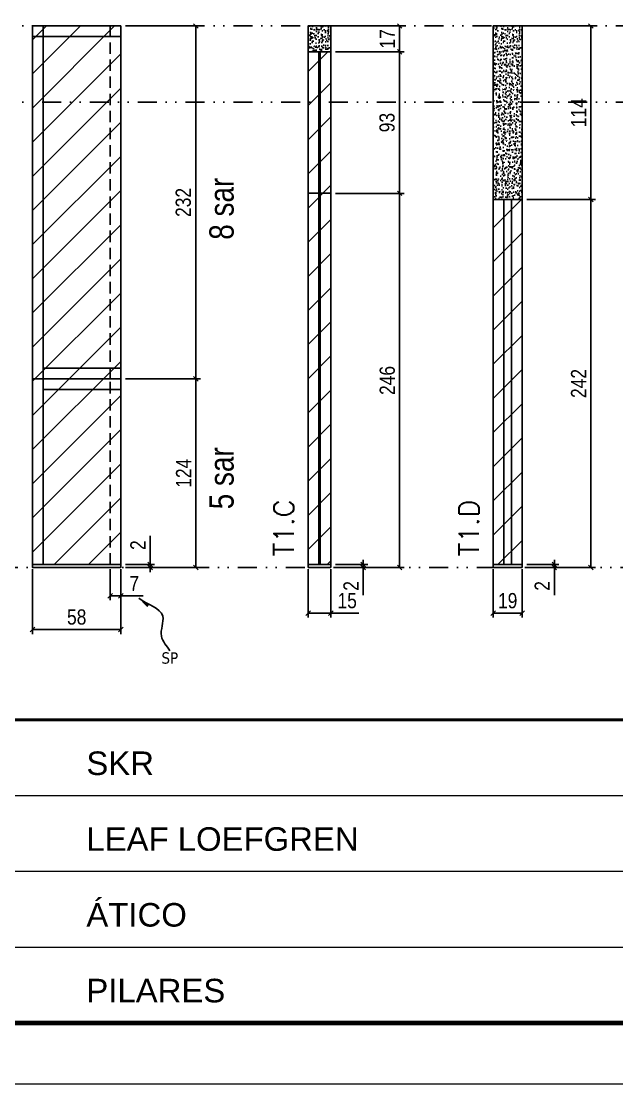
# Model space of a CAD drawing. Extents: x 14400 to 27878, y -21631 to 6985.
# Drawn here: x 16654 to 17046, y -6700 to -6001 of the extents above; entities that cross this region are included whole.
import ezdxf

# ---------------------------------------------------------------- set-up
doc = ezdxf.new("R2010")
doc.units = 0
for name, pattern in [('CONTINUO', [0]), ('DASHED', [0.75, 0.5, -0.25]), ('DIVIDE2', [0.625, 0.25, -0.125, 0, -0.125, 0, -0.125]), ('HIDDEN', [0.375, 0.25, -0.125])]:
    doc.linetypes.add(name, pattern=pattern)
for name, color, linetype in [('COTA', 241, 'Continuous'), ('NOMENCLATURA', 7, 'Continuous'), ('Nível', 160, 'Continuous'), ('Painéis', 200, 'Continuous'), ('SARR_2.2x7', 40, 'Continuous'), ('texto', 7, 'Continuous')]:
    doc.layers.add(name, color=color, linetype=linetype)
for name, color, linetype, lineweight in [('Folhas', 255, 'Continuous', 9), ('Hachura', 251, 'Continuous', 9), ('SARRAFO DE PRESSAO', 251, 'DASHED', 9), ('Texto Seção', 7, 'Continuous', 15)]:
    doc.layers.add(name, color=color, linetype=linetype, lineweight=lineweight)
doc.styles.add('ARIAL', font='arial.ttf')
doc.styles.add('ARIAL_NARROW', font='ARIALN.TTF', dxfattribs={"height": 0.2})
doc.styles.add('COTA TECNICA', font='techl___.ttf', dxfattribs={"height": 10})
doc.styles.add('COTA TECNICA-50', font='techl___.ttf', dxfattribs={"height": 10})
doc.styles.add('REGUA-120', font='ROMANS.shx', dxfattribs={"height": 15})
doc.styles.get("Standard").update_dxf_attribs({"font": 'arial.ttf'})
doc.dimstyles.new('COTA PAINEL-50', dxfattribs={"dimtxt": 10, "dimasz": 3, "dimexe": 3, "dimexo": 3, "dimgap": 3, "dimtad": 1, "dimdec": 1, "dimzin": 12, "dimdsep": 46, "dimtxsty": 'COTA TECNICA-50', "dimblk1": 'OBLIQUE', "dimblk2": 'OBLIQUE', "dimsah": 1, "dimcen": 0.9, "dimclrd": 4, "dimclre": 4, "dimclrt": 240, "dimadec": 1, "dimazin": 3, "dimtfac": 1, "dimtdec": 1, "dimtmove": 0, "dimatfit": 3, "dimfxl": 1, "dimtolj": 1, "dimtzin": 12, "dimarcsym": 0})
doc.dimstyles.new('PAINEL', dxfattribs={"dimtxt": 10, "dimasz": 3, "dimexe": 3, "dimexo": 3, "dimgap": 3, "dimtad": 1, "dimdec": 1, "dimzin": 12, "dimdsep": 46, "dimtxsty": 'COTA TECNICA', "dimblk1": 'OBLIQUE', "dimblk2": 'OBLIQUE', "dimsah": 1, "dimcen": 0.9, "dimclrd": 4, "dimclre": 4, "dimclrt": 240, "dimadec": 1, "dimazin": 3, "dimtfac": 1, "dimtdec": 1, "dimtmove": 0, "dimatfit": 3, "dimfxl": 1, "dimtolj": 1, "dimtzin": 12, "dimarcsym": 0})
doc.dimstyles.get("Standard").update_dxf_attribs({"dimtxt": 0.18, "dimasz": 0.18, "dimexe": 0.18, "dimexo": 0.0625, "dimgap": 0.09, "dimtad": 0, "dimtih": 1, "dimtoh": 1, "dimdec": 4, "dimzin": 0, "dimdsep": 46, "dimtxsty": 'Standard', "dimcen": 0.09, "dimadec": 0, "dimazin": 0, "dimtfac": 1, "dimtdec": 4, "dimtofl": 0, "dimtmove": 0, "dimatfit": 3, "dimfxl": 1, "dimtolj": 1, "dimtzin": 0, "dimarcsym": 0})

# ---------------------------------------------------------------- blocks, each defined once
blk = doc.blocks.new('9999999999')
at = {"color": 30, "linetype": 'CONTINUO'}
for p, q in [((98564.56, 34379.64), (99583.98, 34379.64)), ((98564.56, 34329.83), (99487.98, 34329.83)), ((98564.56, 34280.02), (99487.98, 34280.02))]:
    blk.add_line(p, q, dxfattribs=at)
at = {"color": 30, "linetype": 'CONTINUO', "const_width": 2}
blk.add_lwpolyline([(99583.98, 34230.21), (99583.98, 34414.45, 0.414214), (99568.98, 34429.45), (98228.98, 34429.45, 0.414214), (98213.98, 34414.45), (98213.98, 34245.21, 0.414214), (98228.98, 34230.21), (99583.98, 34230.21)], format="xyb", dxfattribs=at)
at = {"layer": 'Folhas'}
blk.add_lwpolyline([(98138.98, 34190.21), (99623.98, 34190.21), (99623.98, 35240.21), (98138.98, 35240.21)], close=True, dxfattribs=at)
at = {"layer": 'Folhas', "color": 30, "const_width": 3}
blk.add_lwpolyline([(98213.98, 34230.21), (99583.98, 34230.21), (99583.98, 35200.21), (98213.98, 35200.21)], close=True, dxfattribs=at)
at = {"color": 7, "linetype": 'Continuous', "ltscale": 5, "style": 'ARIAL'}
for s, height, p in [('SKR', 15.483, (98837.68, 34393.13)), ('LEAF LOEFGREN', 15.4829, (98837.68, 34343.32)), ('ÁTICO', 15.483, (98837.68, 34293.51)), ('PILARES', 15.483, (98837.68, 34243.7))]:
    blk.add_text(s, height=height, dxfattribs=at).set_placement(p)
blk = doc.blocks.new('_Oblique')
at = {"color": 0, "linetype": 'ByBlock', "lineweight": -2}
blk.add_line((-0.5, -0.5), (0.5, 0.5), dxfattribs=at)
blk = doc.blocks.new('*D2269')
at = {"layer": 'COTA', "color": 4, "lineweight": -2, "transparency": 16777216}
for p, q in [((16661.8, -6361.32), (16661.8, -6403.99)), ((16719.8, -6361.32), (16719.8, -6403.99)), ((16719.8, -6400.99), (16661.8, -6400.99))]:
    blk.add_line(p, q, dxfattribs=at)
at = {"layer": 'Defpoints', "color": 0, "transparency": 16777216}
for p in [(16661.8, -6358.32), (16719.8, -6358.32), (16661.8, -6400.99)]:
    blk.add_point(p, dxfattribs=at)
at = {"layer": 'COTA', "color": 4, "lineweight": -2, "transparency": 16777216, "xscale": 3, "yscale": 3, "zscale": 3, "rotation": 180}
blk.add_blockref('_Oblique', (16661.8, -6400.99), dxfattribs=at)
at = {"layer": 'COTA', "color": 4, "lineweight": -2, "transparency": 16777216, "xscale": 3, "yscale": 3, "zscale": 3}
blk.add_blockref('_Oblique', (16719.8, -6400.99), dxfattribs=at)
at = {"layer": 'COTA', "color": 240, "transparency": 16777216, "insert": (16690.8, -6392.86), "char_height": 10, "attachment_point": 5, "style": 'COTA TECNICA'}
blk.add_mtext('\\A1;58', dxfattribs=at)
blk = doc.blocks.new('*D2270')
at = {"layer": 'COTA', "color": 4, "lineweight": -2, "transparency": 16777216}
for p, q in [((16712.8, -6361.32), (16712.8, -6381.83)), ((16719.8, -6363.32), (16719.8, -6381.83)), ((16712.8, -6378.83), (16719.8, -6378.83)), ((16719.8, -6378.83), (16734.53, -6378.83))]:
    blk.add_line(p, q, dxfattribs=at)
at = {"layer": 'Defpoints', "color": 0, "transparency": 16777216}
for p in [(16712.8, -6358.32), (16719.8, -6360.32), (16719.8, -6378.83)]:
    blk.add_point(p, dxfattribs=at)
at = {"layer": 'COTA', "color": 4, "lineweight": -2, "transparency": 16777216, "xscale": 3, "yscale": 3, "zscale": 3, "rotation": 180}
blk.add_blockref('_Oblique', (16712.8, -6378.83), dxfattribs=at)
at = {"layer": 'COTA', "color": 4, "lineweight": -2, "transparency": 16777216, "xscale": 3, "yscale": 3, "zscale": 3}
blk.add_blockref('_Oblique', (16719.8, -6378.83), dxfattribs=at)
at = {"layer": 'COTA', "color": 240, "transparency": 16777216, "insert": (16728.67, -6370.75), "char_height": 10, "attachment_point": 5, "style": 'COTA TECNICA-50'}
blk.add_mtext('\\A1;7', dxfattribs=at)
blk = doc.blocks.new('*D2272')
at = {"layer": 'COTA', "color": 4, "linetype": 'ByBlock', "lineweight": -2, "transparency": 16777216}
for p, q in [((16722.8, -6236.32), (16772.17, -6236.32)), ((16769.17, -6360.32), (16769.17, -6236.32)), ((16722.8, -6360.32), (16772.17, -6360.32))]:
    blk.add_line(p, q, dxfattribs=at)
at = {"layer": 'Defpoints', "color": 0, "linetype": 'ByBlock', "transparency": 16777216}
for p in [(16719.8, -6236.32), (16769.17, -6236.32), (16719.8, -6360.32)]:
    blk.add_point(p, dxfattribs=at)
at = {"layer": 'COTA', "color": 4, "linetype": 'ByBlock', "lineweight": -2, "transparency": 16777216, "xscale": 3, "yscale": 3, "zscale": 3}
for p, rotation in [((16769.17, -6236.32), 90), ((16769.17, -6360.32), 270)]:
    blk.add_blockref('_Oblique', p, dxfattribs=dict(at, rotation=rotation))
at = {"layer": 'COTA', "color": 240, "linetype": 'ByBlock', "transparency": 16777216, "insert": (16761.1, -6298.32), "char_height": 10, "attachment_point": 5, "rotation": 90, "style": 'COTA TECNICA'}
blk.add_mtext('\\A1;124', dxfattribs=at)
blk = doc.blocks.new('*D2271')
at = {"layer": 'COTA', "color": 4, "lineweight": -2, "transparency": 16777216}
for p, q in [((16739.06, -6358.32), (16739.06, -6339.51)), ((16722.8, -6358.32), (16742.06, -6358.32)), ((16722.8, -6360.32), (16742.06, -6360.32)), ((16739.06, -6360.32), (16739.06, -6358.32)), ((16739.06, -6360.32), (16739.06, -6363.32))]:
    blk.add_line(p, q, dxfattribs=at)
at = {"layer": 'Defpoints', "color": 0, "transparency": 16777216}
for p in [(16719.8, -6358.32), (16719.8, -6360.32), (16739.06, -6360.32)]:
    blk.add_point(p, dxfattribs=at)
at = {"layer": 'COTA', "color": 4, "lineweight": -2, "transparency": 16777216, "xscale": 3, "yscale": 3, "zscale": 3}
for p, rotation in [((16739.06, -6358.32), 270), ((16739.06, -6360.32), 90)]:
    blk.add_blockref('_Oblique', p, dxfattribs=dict(at, rotation=rotation))
at = {"layer": 'COTA', "color": 240, "transparency": 16777216, "insert": (16731.06, -6345.57), "char_height": 10, "attachment_point": 5, "rotation": 90, "style": 'COTA TECNICA-50'}
blk.add_mtext('\\A1;2', dxfattribs=at)
blk = doc.blocks.new('*D2273')
at = {"layer": 'COTA', "color": 4, "linetype": 'ByBlock', "lineweight": -2, "transparency": 16777216}
for p, q in [((16722.8, -6236.32), (16772.17, -6236.32)), ((16769.17, -6360.32), (16769.17, -6236.32)), ((16722.8, -6360.32), (16772.17, -6360.32))]:
    blk.add_line(p, q, dxfattribs=at)
at = {"layer": 'Defpoints', "color": 0, "linetype": 'ByBlock', "transparency": 16777216}
for p in [(16719.8, -6236.32), (16769.17, -6236.32), (16719.8, -6360.32)]:
    blk.add_point(p, dxfattribs=at)
at = {"layer": 'COTA', "color": 4, "linetype": 'ByBlock', "lineweight": -2, "transparency": 16777216, "xscale": 3, "yscale": 3, "zscale": 3}
for p, rotation in [((16769.17, -6236.32), 90), ((16769.17, -6360.32), 270)]:
    blk.add_blockref('_Oblique', p, dxfattribs=dict(at, rotation=rotation))
at = {"layer": 'COTA', "color": 240, "linetype": 'ByBlock', "transparency": 16777216, "insert": (16761.1, -6298.32), "char_height": 10, "attachment_point": 5, "rotation": 90, "style": 'COTA TECNICA'}
blk.add_mtext('\\A1;124', dxfattribs=at)
blk = doc.blocks.new('*D2274')
at = {"layer": 'COTA', "color": 4, "lineweight": -2, "transparency": 16777216}
for p, q in [((16722.8, -6004.32), (16772.17, -6004.32)), ((16769.17, -6236.32), (16769.17, -6004.32)), ((16722.8, -6236.32), (16772.17, -6236.32))]:
    blk.add_line(p, q, dxfattribs=at)
at = {"layer": 'Defpoints', "color": 0, "transparency": 16777216}
for p in [(16719.8, -6004.32), (16769.17, -6004.32), (16719.8, -6236.32)]:
    blk.add_point(p, dxfattribs=at)
at = {"layer": 'COTA', "color": 4, "lineweight": -2, "transparency": 16777216, "xscale": 3, "yscale": 3, "zscale": 3}
for p, rotation in [((16769.17, -6004.32), 90), ((16769.17, -6236.32), 270)]:
    blk.add_blockref('_Oblique', p, dxfattribs=dict(at, rotation=rotation))
at = {"layer": 'COTA', "color": 240, "transparency": 16777216, "insert": (16760.95, -6120.32), "char_height": 10, "attachment_point": 5, "rotation": 90, "style": 'COTA TECNICA'}
blk.add_mtext('\\A1;232', dxfattribs=at)
blk = doc.blocks.new('*D2276')
at = {"layer": 'COTA', "color": 4, "lineweight": -2, "transparency": 16777216}
for p, q in [((16843.03, -6361.32), (16843.03, -6393.21)), ((16858.03, -6361.32), (16858.03, -6393.21)), ((16843.03, -6390.21), (16858.03, -6390.21)), ((16858.03, -6390.21), (16876.4, -6390.21))]:
    blk.add_line(p, q, dxfattribs=at)
at = {"layer": 'Defpoints', "color": 0, "transparency": 16777216}
for p in [(16843.03, -6358.32), (16858.03, -6358.32), (16858.03, -6390.21)]:
    blk.add_point(p, dxfattribs=at)
at = {"layer": 'COTA', "color": 4, "lineweight": -2, "transparency": 16777216, "xscale": 3, "yscale": 3, "zscale": 3, "rotation": 180}
blk.add_blockref('_Oblique', (16843.03, -6390.21), dxfattribs=at)
at = {"layer": 'COTA', "color": 4, "lineweight": -2, "transparency": 16777216, "xscale": 3, "yscale": 3, "zscale": 3}
blk.add_blockref('_Oblique', (16858.03, -6390.21), dxfattribs=at)
at = {"layer": 'COTA', "color": 240, "transparency": 16777216, "insert": (16868.72, -6382.1), "char_height": 10, "attachment_point": 5, "style": 'COTA TECNICA'}
blk.add_mtext('\\A1;15', dxfattribs=at)
blk = doc.blocks.new('*D2277')
at = {"layer": 'COTA', "color": 4, "lineweight": -2, "transparency": 16777216}
for p, q in [((16879.22, -6358.32), (16879.22, -6355.32)), ((16861.03, -6358.32), (16882.22, -6358.32)), ((16861.03, -6360.32), (16882.22, -6360.32)), ((16879.22, -6358.32), (16879.22, -6360.32)), ((16879.22, -6360.32), (16879.22, -6378.43))]:
    blk.add_line(p, q, dxfattribs=at)
at = {"layer": 'Defpoints', "color": 0, "transparency": 16777216}
for p in [(16858.03, -6358.32), (16858.03, -6360.32), (16879.22, -6358.32)]:
    blk.add_point(p, dxfattribs=at)
at = {"layer": 'COTA', "color": 4, "lineweight": -2, "transparency": 16777216, "xscale": 3, "yscale": 3, "zscale": 3}
for p, rotation in [((16879.22, -6358.32), 270), ((16879.22, -6360.32), 90)]:
    blk.add_blockref('_Oblique', p, dxfattribs=dict(at, rotation=rotation))
at = {"layer": 'COTA', "color": 240, "transparency": 16777216, "insert": (16871.22, -6372.37), "char_height": 10, "attachment_point": 5, "rotation": 90, "style": 'COTA TECNICA-50'}
blk.add_mtext('\\A1;2', dxfattribs=at)
blk = doc.blocks.new('*D2278')
at = {"layer": 'COTA', "color": 4, "lineweight": -2, "transparency": 16777216}
for p, q in [((16861.03, -6114.32), (16906.24, -6114.32)), ((16903.24, -6360.32), (16903.24, -6114.32)), ((16861.03, -6360.32), (16906.24, -6360.32))]:
    blk.add_line(p, q, dxfattribs=at)
at = {"layer": 'Defpoints', "color": 0, "transparency": 16777216}
for p in [(16858.03, -6114.32), (16903.24, -6114.32), (16858.03, -6360.32)]:
    blk.add_point(p, dxfattribs=at)
at = {"layer": 'COTA', "color": 4, "lineweight": -2, "transparency": 16777216, "xscale": 3, "yscale": 3, "zscale": 3}
for p, rotation in [((16903.24, -6114.32), 90), ((16903.24, -6360.32), 270)]:
    blk.add_blockref('_Oblique', p, dxfattribs=dict(at, rotation=rotation))
at = {"layer": 'COTA', "color": 240, "transparency": 16777216, "insert": (16895.14, -6237.32), "char_height": 10, "attachment_point": 5, "rotation": 90, "style": 'COTA TECNICA-50'}
blk.add_mtext('\\A1;246', dxfattribs=at)
blk = doc.blocks.new('*D2279')
at = {"layer": 'COTA', "color": 4, "lineweight": -2, "transparency": 16777216}
for p, q in [((16861.03, -6004.32), (16906.24, -6004.32)), ((16903.24, -6021.32), (16903.24, -6004.32)), ((16861.03, -6021.32), (16906.24, -6021.32))]:
    blk.add_line(p, q, dxfattribs=at)
at = {"layer": 'Defpoints', "color": 0, "transparency": 16777216}
for p in [(16858.03, -6004.32), (16903.24, -6004.32), (16858.03, -6021.32)]:
    blk.add_point(p, dxfattribs=at)
at = {"layer": 'COTA', "color": 4, "lineweight": -2, "transparency": 16777216, "xscale": 3, "yscale": 3, "zscale": 3}
for p, rotation in [((16903.24, -6004.32), 90), ((16903.24, -6021.32), 270)]:
    blk.add_blockref('_Oblique', p, dxfattribs=dict(at, rotation=rotation))
at = {"layer": 'COTA', "color": 240, "transparency": 16777216, "insert": (16895.17, -6012.82), "char_height": 10, "attachment_point": 5, "rotation": 90, "style": 'COTA TECNICA'}
blk.add_mtext('\\A1;17', dxfattribs=at)
blk = doc.blocks.new('*D2280')
at = {"layer": 'COTA', "color": 4, "lineweight": -2, "transparency": 16777216}
for p, q in [((16964.8, -6361.32), (16964.8, -6393.21)), ((16983.8, -6361.32), (16983.8, -6393.21)), ((16964.8, -6390.21), (16983.8, -6390.21))]:
    blk.add_line(p, q, dxfattribs=at)
at = {"layer": 'Defpoints', "color": 0, "transparency": 16777216}
for p in [(16964.8, -6358.32), (16983.8, -6358.32), (16983.8, -6390.21)]:
    blk.add_point(p, dxfattribs=at)
at = {"layer": 'COTA', "color": 4, "lineweight": -2, "transparency": 16777216, "xscale": 3, "yscale": 3, "zscale": 3, "rotation": 180}
blk.add_blockref('_Oblique', (16964.8, -6390.21), dxfattribs=at)
at = {"layer": 'COTA', "color": 4, "lineweight": -2, "transparency": 16777216, "xscale": 3, "yscale": 3, "zscale": 3}
blk.add_blockref('_Oblique', (16983.8, -6390.21), dxfattribs=at)
at = {"layer": 'COTA', "color": 240, "transparency": 16777216, "insert": (16974.3, -6382.12), "char_height": 10, "attachment_point": 5, "style": 'COTA TECNICA'}
blk.add_mtext('\\A1;19', dxfattribs=at)
blk = doc.blocks.new('*D2281')
at = {"layer": 'COTA', "color": 4, "lineweight": -2, "transparency": 16777216}
for p, q in [((17005, -6358.32), (17005, -6355.32)), ((16986.8, -6358.32), (17008, -6358.32)), ((16986.8, -6360.32), (17008, -6360.32)), ((17005, -6358.32), (17005, -6360.32)), ((17005, -6360.32), (17005, -6378.43))]:
    blk.add_line(p, q, dxfattribs=at)
at = {"layer": 'Defpoints', "color": 0, "transparency": 16777216}
for p in [(16983.8, -6358.32), (16983.8, -6360.32), (17005, -6358.32)]:
    blk.add_point(p, dxfattribs=at)
at = {"layer": 'COTA', "color": 4, "lineweight": -2, "transparency": 16777216, "xscale": 3, "yscale": 3, "zscale": 3}
for p, rotation in [((17005, -6358.32), 270), ((17005, -6360.32), 90)]:
    blk.add_blockref('_Oblique', p, dxfattribs=dict(at, rotation=rotation))
at = {"layer": 'COTA', "color": 240, "transparency": 16777216, "insert": (16997, -6372.37), "char_height": 10, "attachment_point": 5, "rotation": 90, "style": 'COTA TECNICA-50'}
blk.add_mtext('\\A1;2', dxfattribs=at)
blk = doc.blocks.new('*D2282')
at = {"layer": 'COTA', "color": 4, "lineweight": -2, "transparency": 16777216}
for p, q in [((16986.8, -6118.32), (17032.01, -6118.32)), ((17029.01, -6360.32), (17029.01, -6118.32)), ((16986.8, -6360.32), (17032.01, -6360.32))]:
    blk.add_line(p, q, dxfattribs=at)
at = {"layer": 'Defpoints', "color": 0, "transparency": 16777216}
for p in [(16983.8, -6118.32), (17029.01, -6118.32), (16983.8, -6360.32)]:
    blk.add_point(p, dxfattribs=at)
at = {"layer": 'COTA', "color": 4, "lineweight": -2, "transparency": 16777216, "xscale": 3, "yscale": 3, "zscale": 3}
for p, rotation in [((17029.01, -6118.32), 90), ((17029.01, -6360.32), 270)]:
    blk.add_blockref('_Oblique', p, dxfattribs=dict(at, rotation=rotation))
at = {"layer": 'COTA', "color": 240, "transparency": 16777216, "insert": (17020.94, -6239.32), "char_height": 10, "attachment_point": 5, "rotation": 90, "style": 'COTA TECNICA-50'}
blk.add_mtext('\\A1;242', dxfattribs=at)
blk = doc.blocks.new('*D2283')
at = {"layer": 'COTA', "color": 4, "lineweight": -2, "transparency": 16777216}
for p, q in [((16986.8, -6004.32), (17032.01, -6004.32)), ((17029.01, -6118.32), (17029.01, -6004.32)), ((16986.8, -6118.32), (17032.01, -6118.32))]:
    blk.add_line(p, q, dxfattribs=at)
at = {"layer": 'Defpoints', "color": 0, "transparency": 16777216}
for p in [(16983.8, -6004.32), (17029.01, -6004.32), (16983.8, -6118.32)]:
    blk.add_point(p, dxfattribs=at)
at = {"layer": 'COTA', "color": 4, "lineweight": -2, "transparency": 16777216, "xscale": 3, "yscale": 3, "zscale": 3}
for p, rotation in [((17029.01, -6004.32), 90), ((17029.01, -6118.32), 270)]:
    blk.add_blockref('_Oblique', p, dxfattribs=dict(at, rotation=rotation))
at = {"layer": 'COTA', "color": 240, "transparency": 16777216, "insert": (17020.94, -6061.32), "char_height": 10, "attachment_point": 5, "rotation": 90, "style": 'COTA TECNICA'}
blk.add_mtext('\\A1;114', dxfattribs=at)
blk = doc.blocks.new('*D2284')
at = {"layer": 'COTA', "color": 4, "lineweight": -2, "transparency": 16777216}
for p, q in [((16861.03, -6021.32), (16906.24, -6021.32)), ((16903.24, -6114.32), (16903.24, -6021.32)), ((16861.03, -6114.32), (16906.24, -6114.32))]:
    blk.add_line(p, q, dxfattribs=at)
at = {"layer": 'Defpoints', "color": 0, "transparency": 16777216}
for p in [(16858.03, -6021.32), (16903.24, -6021.32), (16858.03, -6114.32)]:
    blk.add_point(p, dxfattribs=at)
at = {"layer": 'COTA', "color": 4, "lineweight": -2, "transparency": 16777216, "xscale": 3, "yscale": 3, "zscale": 3}
for p, rotation in [((16903.24, -6021.32), 90), ((16903.24, -6114.32), 270)]:
    blk.add_blockref('_Oblique', p, dxfattribs=dict(at, rotation=rotation))
at = {"layer": 'COTA', "color": 240, "transparency": 16777216, "insert": (16894.99, -6067.82), "char_height": 10, "attachment_point": 5, "rotation": 90, "style": 'COTA TECNICA'}
blk.add_mtext('\\A1;93', dxfattribs=at)

msp = doc.modelspace()

# ---------------------------------------------------------------- hatches: boundary and pattern name
at = {"layer": 'COTA'}
h = msp.add_hatch(dxfattribs=at)
h.set_pattern_fill('AR-CONC', color=256, scale=0.03)
h.set_pattern_definition([(50, (1386.5956, -9193.601), (5.4655401, -0.4781726), [0.5715, -6.2865]), (355, (1386.5956, -9193.601), (-1.0573026, 5.7317054), [0.4572, -5.0292175]), (100.451445, (1387.051, -9193.6407), (4.4082374, 5.2535326), [0.4857003, -5.3427073]), (46.1842, (1386.5956, -9192.077), (8.1323712, -1.2612698), [0.85725, -9.42975]), (96.63556, (1387.273, -9192.182), (7.122124, 7.4227837), [0.7285507, -8.0140682]), (351.18415, (1386.596, -9192.077), (7.122124, 7.4227837), [0.685799, -7.543792]), (21, (1387.3576, -9192.458), (4.5484317, -3.067956), [0.5715, -6.2865]), (326, (1387.3576, -9192.458), (1.8540609, 5.525639), [0.4572, -5.0292]), (71.451445, (1387.7367, -9192.7135), (6.4024926, 2.457683), [0.4857003, -5.3426981]), (37.5, (1386.5956, -9193.6009), (0.0926581, 2.53665117), [0, -4.96824, 0, -5.1054, 0, -5.04825]), (7.5, (1386.5956, -9193.6009), (2.00458988, 3.00541724), [0, -2.91084, 0, -4.85394, 0, -1.92405]), (327.5, (1384.8964, -9193.6009), (4.06771786, -0.17186232), [0, -1.905, 0, -5.9436, 0, -7.8867]), (317.5, (1384.1344, -9193.601), (4.44387544, 0.7627947), [0, -2.4765, 0, -3.94716, 0, -5.6007])])
h.paths.add_polyline_path([(16843.029, -6021.316), (16858.029, -6021.316), (16858.029, -6004.316), (16843.029, -6004.316)])
h = msp.add_hatch(dxfattribs=at)
h.set_pattern_fill('AR-CONC', color=256, scale=0.03)
h.set_pattern_definition([(50, (1512.3683, -9193.601), (5.4655401, -0.4781726), [0.5715, -6.2865]), (355, (1512.3683, -9193.601), (-1.0573026, 5.7317054), [0.4572, -5.0292175]), (100.451445, (1512.824, -9193.6407), (4.4082374, 5.2535326), [0.4857003, -5.3427073]), (46.1842, (1512.3683, -9192.077), (8.1323712, -1.2612698), [0.85725, -9.42975]), (96.63556, (1513.046, -9192.182), (7.122124, 7.4227837), [0.7285507, -8.0140682]), (351.18415, (1512.368, -9192.077), (7.122124, 7.4227837), [0.685799, -7.543792]), (21, (1513.1303, -9192.458), (4.5484317, -3.067956), [0.5715, -6.2865]), (326, (1513.1303, -9192.458), (1.8540609, 5.525639), [0.4572, -5.0292]), (71.451445, (1513.5094, -9192.7135), (6.4024926, 2.457683), [0.4857003, -5.3426981]), (37.5, (1512.3683, -9193.6009), (0.0926581, 2.53665117), [0, -4.96824, 0, -5.1054, 0, -5.04825]), (7.5, (1512.3683, -9193.6009), (2.00458988, 3.00541724), [0, -2.91084, 0, -4.85394, 0, -1.92405]), (327.5, (1510.669, -9193.6009), (4.06771786, -0.17186232), [0, -1.905, 0, -5.9436, 0, -7.8867]), (317.5, (1509.907, -9193.601), (4.44387544, 0.7627947), [0, -2.4765, 0, -3.94716, 0, -5.6007])])
h.paths.add_polyline_path([(16964.802, -6118.316), (16983.802, -6118.316), (16983.802, -6004.316), (16964.802, -6004.316)])
at = {"layer": 'Hachura'}
h = msp.add_hatch(dxfattribs=at)
h.set_pattern_fill('ANSI31', color=256, scale=5)
h.paths.add_polyline_path([(16548.22, -6236.316), (16464.22, -6236.316), (16464.22, -6358.316), (16548.22, -6358.316)])
h.paths.add_polyline_path([(16548.22, -6118.316), (16544.72, -6118.316), (16544.72, -6070.316), (16498.22, -6070.316), (16498.22, -6118.316), (16464.22, -6118.316), (16464.22, -6236.316), (16548.22, -6236.316)])
h.paths.add_polyline_path([(16719.801, -6004.316), (16661.801, -6004.316), (16661.801, -6236.316), (16719.801, -6236.316)])
h.paths.add_polyline_path([(16719.801, -6236.316), (16661.801, -6236.316), (16661.801, -6358.316), (16719.801, -6358.316)])
h.paths.add_polyline_path([(16858.029, -6114.316), (16843.029, -6114.316), (16843.029, -6358.316), (16858.029, -6358.316)])
h.paths.add_polyline_path([(16858.029, -6021.316), (16843.029, -6021.316), (16843.029, -6114.316), (16858.029, -6114.316)])
h.paths.add_polyline_path([(16983.802, -6118.316), (16964.802, -6118.316), (16964.802, -6358.316), (16983.802, -6358.316)])
h.paths.add_polyline_path([(17131.007, -6004.316), (17084.007, -6004.316), (17084.007, -6236.316), (17131.007, -6236.316)])
h.paths.add_polyline_path([(17131.007, -6236.316), (17084.007, -6236.316), (17084.007, -6358.316), (17131.007, -6358.316)])
h.paths.add_polyline_path([(17313.387, -6236.316), (17243.387, -6236.316), (17243.387, -6358.316), (17313.387, -6358.316)])
h.paths.add_polyline_path([(17313.387, -6071.316), (17266.387, -6071.316), (17266.387, -6118.316), (17243.387, -6118.316), (17243.387, -6236.316), (17313.387, -6236.316)])
h.paths.add_polyline_path([(17313.387, -6004.316), (17266.387, -6004.316), (17266.387, -6054.316), (17313.387, -6054.316)])

# ---------------------------------------------------------------- linework, layer by layer
at = {"layer": 'COTA'}
for points in [[(16843.029, -6021.316), (16858.029, -6021.316), (16858.029, -6004.316), (16843.029, -6004.316)], [(16964.802, -6118.316), (16983.802, -6118.316), (16983.802, -6004.316), (16964.802, -6004.316)]]:
    msp.add_lwpolyline(points, close=True, dxfattribs=at)
at = {"layer": 'Nível', "color": 4, "linetype": 'DIVIDE2', "ltscale": 50}
for p, q in [((16416.451, -6004.316), (17443.467, -6004.316)), ((16416.451, -6054.316), (17443.467, -6054.316)), ((16073.467, -6360.316), (17443.467, -6360.316))]:
    msp.add_line(p, q, dxfattribs=at)
at = {"layer": 'Painéis'}
for p, q in [((16661.801, -6004.316), (16661.801, -6358.316)), ((16719.801, -6004.316), (16661.801, -6004.316)), ((16719.801, -6358.316), (16719.801, -6004.316)), ((16843.029, -6021.316), (16843.029, -6358.316)), ((16843.029, -6021.316), (16858.029, -6021.316)), ((16858.029, -6021.316), (16858.029, -6358.316)), ((16843.029, -6114.316), (16858.029, -6114.316)), ((16964.802, -6118.316), (16964.802, -6358.316)), ((16964.802, -6118.316), (16983.802, -6118.316)), ((16983.802, -6118.316), (16983.802, -6358.316)), ((16719.801, -6236.316), (16661.801, -6236.316)), ((16661.801, -6358.316), (16719.801, -6358.316)), ((16843.029, -6358.316), (16858.029, -6358.316)), ((16843.029, -6360.316), (16843.029, -6358.316)), ((16858.029, -6360.316), (16843.029, -6360.316)), ((16858.029, -6358.316), (16858.029, -6360.316)), ((16964.802, -6358.316), (16983.802, -6358.316)), ((16964.802, -6360.316), (16964.802, -6358.316)), ((16983.802, -6360.316), (16964.802, -6360.316)), ((16983.802, -6358.316), (16983.802, -6360.316))]:
    msp.add_line(p, q, dxfattribs=at)
msp.add_lwpolyline([(16719.801, -6358.316), (16661.801, -6358.316), (16661.801, -6360.316), (16719.801, -6360.316)], close=True, dxfattribs=at)
at = {"layer": 'SARR_2.2x7'}
for p, q in [((16668.801, -6236.316), (16668.801, -6004.316)), ((16719.801, -6011.316), (16661.801, -6011.316)), ((16850.029, -6021.316), (16850.029, -6114.316)), ((16851.029, -6021.316), (16851.029, -6114.316)), ((16850.029, -6114.316), (16850.029, -6358.316)), ((16851.029, -6114.316), (16851.029, -6358.316)), ((16971.802, -6118.316), (16971.802, -6358.316)), ((16976.802, -6118.316), (16976.802, -6358.316)), ((16719.801, -6229.316), (16668.801, -6229.316)), ((16668.801, -6358.316), (16668.801, -6236.316)), ((16719.801, -6243.316), (16668.801, -6243.316))]:
    msp.add_line(p, q, dxfattribs=at)
at = {"layer": 'SARR_2.2x7', "linetype": 'HIDDEN', "ltscale": 30}
for p, q in [((16712.801, -6236.316), (16712.801, -6004.316)), ((16712.801, -6358.316), (16712.801, -6236.316))]:
    msp.add_line(p, q, dxfattribs=at)

# ---------------------------------------------------------------- block references
at = {"layer": 'SARRAFO DE PRESSAO', "color": 6, "linetype": 'ByBlock'}
msp.add_blockref('9999999999', (-82140.511, -40889.804), dxfattribs=at)

# ---------------------------------------------------------------- texts
at = {"layer": 'NOMENCLATURA', "style": 'ARIAL_NARROW'}
for s, p in [('8 sar', (16794.044, -6144.82)), ('5 sar', (16794.044, -6321.992))]:
    msp.add_text(s, height=16, rotation=90, dxfattribs=at).set_placement(p)
at = {"layer": 'texto', "color": 0, "insert": (16752.049, -6419.807), "char_height": 7.5, "attachment_point": 5}
msp.add_mtext('{\\fTahoma|b0|i0|c0|p34;\\C4;SP}', dxfattribs=at)
at = {"layer": 'Texto Seção', "char_height": 13, "width": 370.6998, "attachment_point": 7, "rotation": 90, "style": 'REGUA-120'}
for s, insert in [('T1.C', (16833.579, -6352.904)), ('T1.D', (16955.352, -6352.904))]:
    msp.add_mtext(s, dxfattribs=dict(at, insert=insert))

# ---------------------------------------------------------------- dimensions: what is measured, and where the dimension line sits
at = {"layer": 'COTA'}
for base, p1, p2, dimstyle, picture, middle in [((16769.169, -6004.316), (16719.801, -6236.316), (16719.801, -6004.316), 'PAINEL', '*D2274', (16760.949, -6120.316)), ((16903.24, -6004.316), (16858.029, -6021.316), (16858.029, -6004.316), 'PAINEL', '*D2279', (16895.167, -6012.816)), ((17029.013, -6004.316), (16983.802, -6118.316), (16983.802, -6004.316), 'PAINEL', '*D2283', (17020.939, -6061.316)), ((16903.24, -6021.316), (16858.029, -6114.316), (16858.029, -6021.316), 'PAINEL', '*D2284', (16894.991, -6067.816)), ((16903.24, -6114.316), (16858.029, -6360.316), (16858.029, -6114.316), 'COTA PAINEL-50', '*D2278', (16895.138, -6237.316)), ((17029.013, -6118.316), (16983.802, -6360.316), (16983.802, -6118.316), 'COTA PAINEL-50', '*D2282', (17020.939, -6239.316))]:
    dim = msp.add_linear_dim(base=base, p1=p1, p2=p2, angle=90, dimstyle=dimstyle, dxfattribs=at)
    dim.commit()
    dim.dimension.update_dxf_attribs({"geometry": picture, "text_midpoint": middle})
at = {"layer": 'COTA', "linetype": 'ByBlock'}
for picture in ['*D2272', '*D2273']:
    dim = msp.add_aligned_dim(p1=(16719.801, -6360.316), p2=(16719.801, -6236.316), distance=-49.367, dimstyle='PAINEL', dxfattribs=at)
    dim.commit()
    dim.dimension.update_dxf_attribs({"geometry": picture, "text_midpoint": (16761.095, -6298.316)})
at = {"layer": 'COTA'}
for base, p1, p2, picture, middle in [((16739.059, -6360.316), (16719.801, -6358.316), (16719.801, -6360.316), '*D2271', (16739.059, -6345.569)), ((16879.223, -6358.316), (16858.029, -6360.316), (16858.029, -6358.316), '*D2277', (16879.223, -6372.371)), ((17004.995, -6358.316), (16983.802, -6360.316), (16983.802, -6358.316), '*D2281', (17004.995, -6372.371))]:
    dim = msp.add_linear_dim(base=base, p1=p1, p2=p2, angle=90, dimstyle='COTA PAINEL-50', dxfattribs=at)
    dim.commit()
    dim.dimension.update_dxf_attribs({"geometry": picture, "text_midpoint": middle, "dimtype": 160})
dim = msp.add_linear_dim(base=(16661.801, -6400.994), p1=(16719.801, -6358.316), p2=(16661.801, -6358.316), angle=180, dimstyle='PAINEL', override={"dimarcsym": 2}, dxfattribs=at)
dim.commit()
dim.dimension.update_dxf_attribs({"geometry": '*D2269', "text_midpoint": (16690.801, -6392.862)})
dim = msp.add_linear_dim(base=(16719.801, -6378.826), p1=(16712.801, -6358.316), p2=(16719.801, -6360.316), dimstyle='COTA PAINEL-50', dxfattribs=at)
dim.commit()
dim.dimension.update_dxf_attribs({"geometry": '*D2270', "text_midpoint": (16728.667, -6370.753)})
for base, p1, p2, picture, middle in [((16858.029, -6390.21), (16843.029, -6358.316), (16858.029, -6358.316), '*D2276', (16868.715, -6382.1)), ((16983.802, -6390.21), (16964.802, -6358.316), (16983.802, -6358.316), '*D2280', (16974.302, -6382.122))]:
    dim = msp.add_linear_dim(base=base, p1=p1, p2=p2, dimstyle='PAINEL', override={"dimarcsym": 2}, dxfattribs=at)
    dim.commit()
    dim.dimension.update_dxf_attribs({"geometry": picture, "text_midpoint": middle})

# ---------------------------------------------------------------- leaders
at = {"layer": 'COTA', "path_type": 1}
msp.add_leader([(16731.63, -6380.496), (16747.415, -6392.332), (16746.49, -6405.338), (16752.043, -6415.12)], dimstyle='Standard', override={"dimasz": 8}, dxfattribs=at)

doc.saveas('drawing.dxf')
